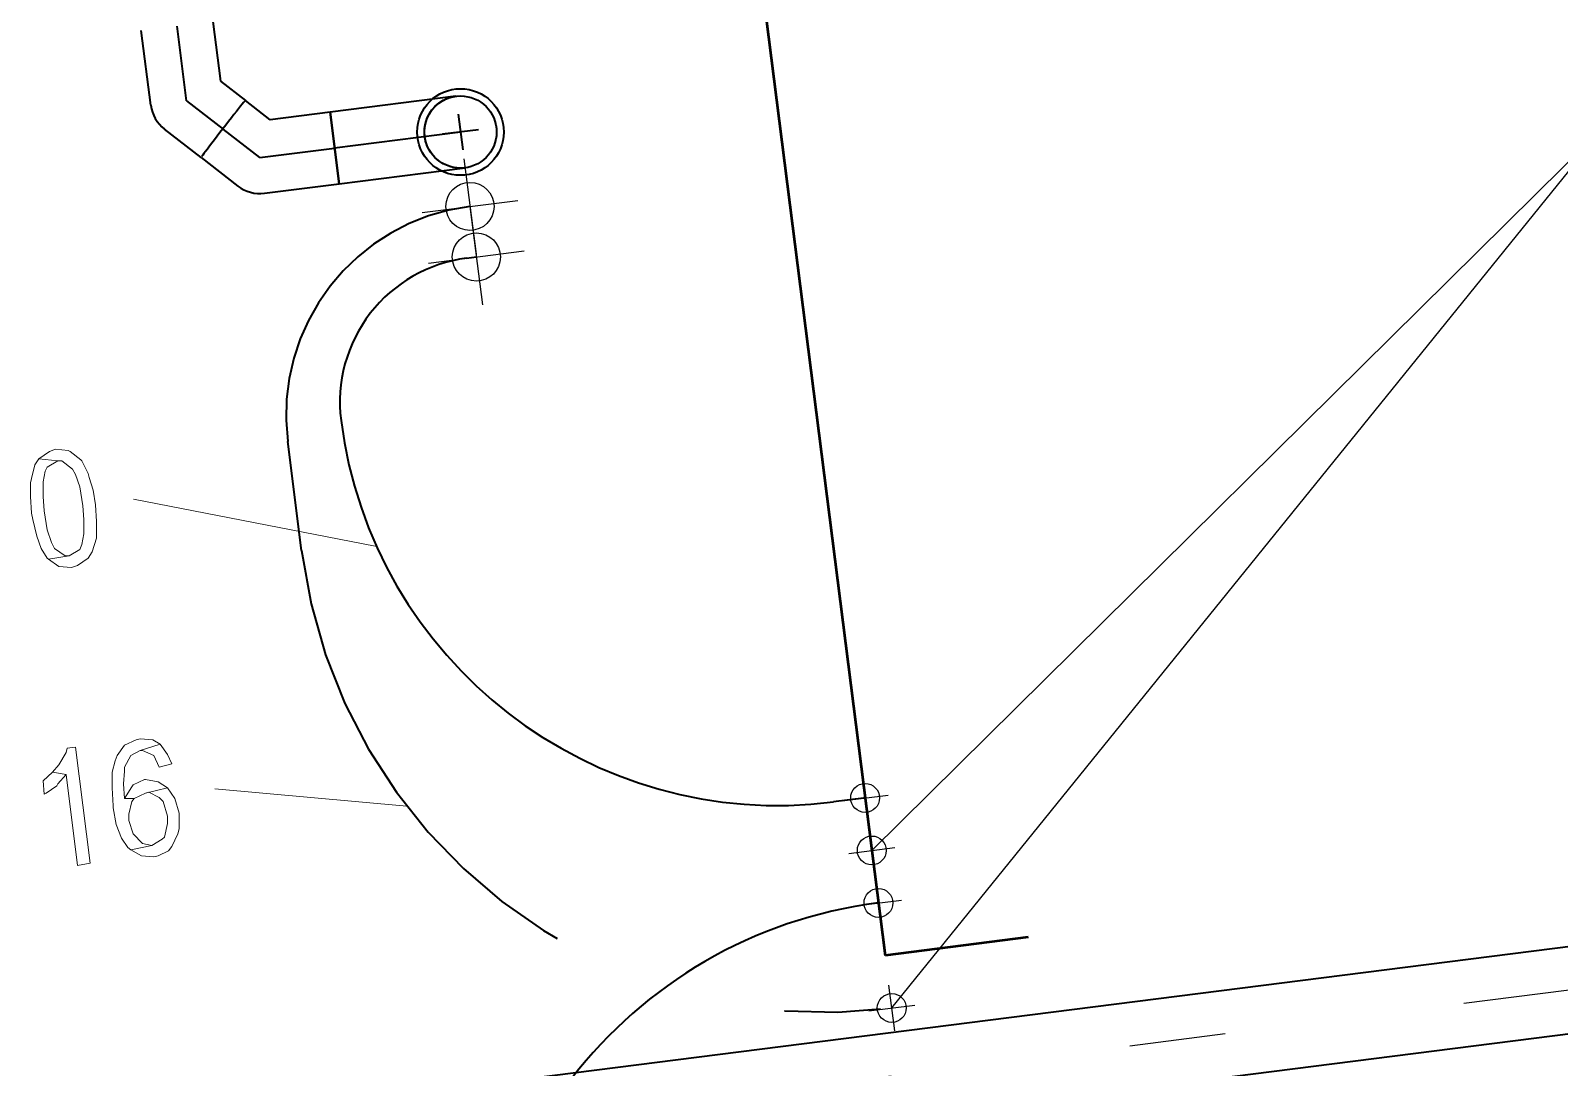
# Model space of a CAD drawing. Header units: metres. Extents: x 2713732.4 to 2713757.2, y 1226081.6 to 1226111.3.
# Drawn here: x 2713743.214 to 2713744.802, y 1226106.684 to 1226107.761 of the extents above; entities that cross this region are included whole.
import ezdxf

# ---------------------------------------------------------------- set-up
doc = ezdxf.new("R2010")
doc.units = ezdxf.units.M
doc.linetypes.add('DASHDOT', pattern=[1, 0.5, -0.25, 0, -0.25])
doc.linetypes.add('HIDDENX2', pattern=[0.75, 0.5, -0.25])
doc.layers.add('einlagen_boden_erstes_og', color=7, linetype='Continuous', true_color=0x000000)

msp = doc.modelspace()

# ---------------------------------------------------------------- linework, layer by layer
at = {"layer": 'einlagen_boden_erstes_og', "color": 36, "linetype": 'Continuous', "lineweight": 50, "true_color": 0x6a4015, "extrusion": (0.0004772017942535161, 0.001815252776628356, 0.999998238566351)}
for p in [(2713743.934801615, 1226108.114440002, -0.1910355223308481), (2713744.250425176, 1226106.818857808, -0.1888343254073206)]:
    msp.add_line(p, (2713744.101617397, 1226106.79997316, -0.1887290334739664), dxfattribs=at)
at = {"layer": 'einlagen_boden_erstes_og', "color": 36, "linetype": 'Continuous', "lineweight": 35, "true_color": 0x6a4015, "extrusion": (0.0004772017942535161, 0.001815252776628356, 0.999998238566351)}
for p, q in [((2713743.338529717, 1226107.68350008, -0.1899687135405657), (2713743.328686149, 1226107.761062881, -0.190104812501886)), ((2713743.403090007, 1226107.770505452, -0.1901574589023767), (2713743.410977662, 1226107.708354351, -0.1900484027551101)), ((2713743.410977662, 1226107.708354351, -0.1900484027551101), (2713743.43679778, 1226107.688354007, -0.1900244184394069)), ((2713743.65565546, 1226107.692846913, -0.1901370136761216), (2713743.524793839, 1226107.676240232, -0.1900444207890359)), ((2713743.64618775, 1226107.690357397, -0.1901279765515937), (2713743.650840019, 1226107.691912428, -0.1901330194054935)), ((2713743.650840019, 1226107.691912428, -0.1901330194054935), (2713743.65565546, 1226107.692846913, -0.1901370136761216)), ((2713743.427480705, 1226107.677012774, -0.1899993850665851), (2713743.424952613, 1226107.673811981, -0.1899923683949964)), ((2713743.429775289, 1226107.67990036, -0.1900057217553694), (2713743.427480705, 1226107.677012774, -0.1899993850656756)), ((2713743.431797105, 1226107.682425332, -0.1900112700409409), (2713743.429775289, 1226107.67990036, -0.1900057217558242)), ((2713743.433511558, 1226107.684544485, -0.1900159349884234), (2713743.431797105, 1226107.682425332, -0.1900112700404861)), ((2713743.434889314, 1226107.686221562, -0.1900196367814715), (2713743.433511558, 1226107.684544485, -0.1900159349884234)), ((2713743.435906799, 1226107.687427867, -0.1900223120796909), (2713743.434889314, 1226107.686221562, -0.190019636782381)), ((2713743.462620864, 1226107.668351362, -0.1900004313633872), (2713743.43679778, 1226107.688354007, -0.1900244184398616)), ((2713743.524792429, 1226107.676241083, -0.1900444216603319), (2713743.462621371, 1226107.668350972, -0.1900004308977259)), ((2713743.534235079, 1226107.60183733, -0.189913865861854), (2713743.524792429, 1226107.676241083, -0.1900444216603319)), ((2713743.534235079, 1226107.60183733, -0.1899138658620409), (2713743.524792429, 1226107.676241083, -0.1900444216599713)), ((2713743.524793839, 1226107.676240232, -0.1900444207890359), (2713743.53423597, 1226107.601836414, -0.1899138646226675)), ((2713743.524793839, 1226107.676240232, -0.1900444207890079), (2713743.53423597, 1226107.601836414, -0.1899138646237479)), ((2713743.627988222, 1226107.67454665, -0.1900905911347763), (2713743.630732468, 1226107.678612457, -0.1900992811765718)), ((2713743.630732468, 1226107.678612457, -0.1900992811765718), (2713743.633983933, 1226107.682285284, -0.1901074999063894)), ((2713743.633983933, 1226107.682285284, -0.1901074999063894), (2713743.637686982, 1226107.685502289, -0.1901151066986131)), ((2713743.637686982, 1226107.685502289, -0.1901151066986131), (2713743.641778255, 1226107.688208428, -0.1901219714000035)), ((2713743.641778255, 1226107.688208428, -0.1901219714000035), (2713743.64618775, 1226107.690357397, -0.1901279765515937)), ((2713743.416415335, 1226107.662899118, -0.1899684847448952), (2713743.413414307, 1226107.659032258, -0.1899600333053968)), ((2713743.419372187, 1226107.66669426, -0.1899767849145064), (2713743.416415335, 1226107.662899118, -0.1899684847439858)), ((2713743.422234269, 1226107.670352746, -0.1899847917970874), (2713743.419372187, 1226107.66669426, -0.1899767849145064)), ((2713743.424952613, 1226107.673811981, -0.1899923683945417), (2713743.422234269, 1226107.670352746, -0.1899847917975421)), ((2713743.622876609, 1226107.655820191, -0.1900541585428073), (2713743.623220288, 1226107.660713405, -0.1900632049846536)), ((2713743.623220288, 1226107.660713405, -0.1900632049846536), (2713743.624199721, 1226107.665519899, -0.1900723973890308)), ((2713743.624199721, 1226107.665519899, -0.1900723973890308), (2713743.625798149, 1226107.67015743, -0.1900815784692895)), ((2713743.625798149, 1226107.67015743, -0.1900815784692895), (2713743.627988222, 1226107.67454665, -0.1900905911347763)), ((2713743.390869197, 1226107.629061111, -0.1898948694142746), (2713743.352767355, 1226107.658574917, -0.1899302622286996)), ((2713743.401988321, 1226107.644165532, -0.1899275938817482), (2713743.399521155, 1226107.640917546, -0.1899205206168517)), ((2713743.404658162, 1226107.647662337, -0.189935215531932), (2713743.401988321, 1226107.644165532, -0.1899275938812934)), ((2713743.407484995, 1226107.651348129, -0.1899432551599602), (2713743.404658162, 1226107.647662337, -0.1899352155328415)), ((2713743.410420451, 1226107.655159842, -0.1899515752029401), (2713743.407484995, 1226107.651348129, -0.1899432551599602)), ((2713743.413414307, 1226107.659032258, -0.1899600333053968), (2713743.410420451, 1226107.655159842, -0.1899515752029401)), ((2713743.623174564, 1226107.650923978, -0.1900454128485762), (2713743.622876609, 1226107.655820191, -0.1900541585428073)), ((2713743.624109054, 1226107.646108544, -0.1900371175433975), (2713743.623174564, 1226107.650923978, -0.1900454128485762)), ((2713743.625664091, 1226107.641456281, -0.1900294145630141), (2713743.624109054, 1226107.646108544, -0.1900371175433975)), ((2713743.390869197, 1226107.629061111, -0.1898948694147293), (2713743.42897104, 1226107.599547304, -0.1898594766012138)), ((2713743.392456837, 1226107.63144207, -0.1898999490895221), (2713743.391543194, 1226107.630155327, -0.1898971773316589)), ((2713743.393736238, 1226107.633195331, -0.1899037422426773), (2713743.392456837, 1226107.63144207, -0.1898999490904316)), ((2713743.39535951, 1226107.635385115, -0.1899084918895824), (2713743.393736238, 1226107.633195331, -0.1899037422417678)), ((2713743.397298877, 1226107.637973951, -0.1899141167627931), (2713743.39535951, 1226107.635385115, -0.1899084918904919)), ((2713743.399521155, 1226107.640917546, -0.1899205206168517), (2713743.397298877, 1226107.637973951, -0.1899141167623384)), ((2713743.627813068, 1226107.63704679, -0.1900224357073057), (2713743.625664091, 1226107.641456281, -0.1900294145630141)), ((2713743.630519214, 1226107.632955521, -0.1900163003861053), (2713743.627813068, 1226107.63704679, -0.1900224357073057)), ((2713743.633736227, 1226107.629252475, -0.1900111135764746), (2713743.630519214, 1226107.632955521, -0.1900163003861053)), ((2713743.637409063, 1226107.626001013, -0.1900069640273614), (2713743.633736227, 1226107.629252475, -0.1900111135764746)), ((2713743.53423597, 1226107.601836414, -0.1899138646226675), (2713743.665097591, 1226107.618443095, -0.1900064575115721)), ((2713743.641474879, 1226107.623256766, -0.1900039227361958), (2713743.637409063, 1226107.626001013, -0.1900069640273614)), ((2713743.645864107, 1226107.621066693, -0.1900020417429005), (2713743.641474879, 1226107.623256766, -0.1900039227361958)), ((2713743.650501647, 1226107.619468263, -0.1900013532299454), (2713743.645864107, 1226107.621066693, -0.1900020417429005)), ((2713743.655308148, 1226107.618488828, -0.1900018689793797), (2713743.650501647, 1226107.619468263, -0.1900013532299454)), ((2713743.660201371, 1226107.618145145, -0.1900035801659214), (2713743.655308148, 1226107.618488828, -0.1900018689793797)), ((2713743.665097591, 1226107.618443095, -0.1900064575115721), (2713743.660201371, 1226107.618145145, -0.1900035801659214)), ((2713743.456656657, 1226107.591991876, -0.1898589732149958), (2713743.534235079, 1226107.60183733, -0.189913865861854))]:
    msp.add_line(p, q, dxfattribs=at)
at = {"layer": 'einlagen_boden_erstes_og', "color": 36, "linetype": 'DASHDOT', "lineweight": 35, "true_color": 0x6a4015, "extrusion": (0.0004772017942535161, 0.001815252776628356, 0.999998238566351)}
for p, q in [((2713743.375731647, 1226107.688221365, -0.189995036741145), (2713743.365888079, 1226107.765784166, -0.1901311357027086)), ((2713743.375731647, 1226107.688221365, -0.189995036741145), (2713743.413833489, 1226107.658707559, -0.1899596439275772)), ((2713743.658015925, 1226107.67424595, -0.1901043745867694), (2713743.662737126, 1226107.637044058, -0.1900390966003321)), ((2713743.451935331, 1226107.629193753, -0.1899242511140094), (2713743.413833489, 1226107.658707559, -0.1899596439275772)), ((2713743.660376526, 1226107.655645004, -0.1900717355935508), (2713743.529514905, 1226107.639038323, -0.1899791427063779)), ((2713743.678977498, 1226107.658005585, -0.190084897085234), (2713743.641775554, 1226107.653284423, -0.1900585741018675)), ((2713743.451935331, 1226107.629193753, -0.1899242511140094), (2713743.529513754, 1226107.639039207, -0.1899791437610061))]:
    msp.add_line(p, q, dxfattribs=at)
at = {"layer": 'einlagen_boden_erstes_og', "color": 7, "linetype": 'Continuous', "lineweight": 25, "extrusion": (0.0004772017942535161, 0.001815252776628356, 0.999998238566351)}
for p, q in [((2713744.087768575, 1226106.909098714, -0.1889205155925585), (2713744.853196349, 1226107.665789541, -0.190659367287326)), ((2713744.108537246, 1226106.745409805, -0.1886332891863429), (2713744.85319635, 1226107.665789541, -0.1906593672875163))]:
    msp.add_line(p, q, dxfattribs=at)
at = {"layer": 'einlagen_boden_erstes_og', "color": 7, "linetype": 'DASHDOT', "lineweight": 25, "extrusion": (0.0004772017942535161, 0.001815252776628356, 0.999998238566351)}
for p, q in [((2713743.66389028, 1226107.627959184, -0.1900231555151502), (2713743.676480053, 1226107.528754127, -0.189849080815833)), ((2713743.620582567, 1226107.572061821, -0.1899010209396664), (2713743.719787765, 1226107.584651489, -0.1899712153913169)), ((2713743.670562859, 1226107.575380503, -0.1899308959245121), (2713743.683152632, 1226107.476175447, -0.189756821225195)), ((2713743.627255147, 1226107.519483141, -0.1898087613490283), (2713743.726460345, 1226107.532072809, -0.1898789558006788)), ((2713744.077822603, 1226106.987470703, -0.1890580345687751), (2713744.083865725, 1226106.939852279, -0.1889744787351245)), ((2713744.057034919, 1226106.960639955, -0.1889994099562481), (2713744.10465341, 1226106.966683027, -0.1890331033476516)), ((2713744.084747014, 1226106.932907926, -0.1889622935093838), (2713744.090790136, 1226106.885289502, -0.1888787376757333)), ((2713744.063959329, 1226106.906077178, -0.1889036688968568), (2713744.11157782, 1226106.91212025, -0.1889373622882603)), ((2713744.091671424, 1226106.878345149, -0.1888665524499925), (2713744.097714547, 1226106.830726726, -0.188782996616342)), ((2713744.07088374, 1226106.851514401, -0.1888079278374655), (2713744.118502231, 1226106.857557473, -0.188841621228869)), ((2713745.199137636, 1226106.812862862, -0.1892761711319508), (2713743.311908945, 1226106.57336036, -0.1879408222807797)), ((2713744.111563368, 1226106.721601172, -0.1885915144975594), (2713744.105520246, 1226106.769219595, -0.1886750703312099)), ((2713744.084732562, 1226106.742388848, -0.1886164457186829), (2713744.132351053, 1226106.74843192, -0.1886501391100864))]:
    msp.add_line(p, q, dxfattribs=at)
at = {"layer": 'einlagen_boden_erstes_og', "color": 96, "linetype": 'Continuous', "lineweight": 35, "true_color": 0x008000, "extrusion": (0.0004772017942535161, 0.001815252776628356, 0.999998238566351)}
for p, q in [((2713743.666744505, 1226107.524494547, -0.189836702759294), (2713743.676857745, 1226107.525777975, -0.1898438585740223)), ((2713744.082042203, 1226106.963813528, -0.1890171043455666), (2713744.048018222, 1226106.959495693, -0.1889930300358174))]:
    msp.add_line(p, q, dxfattribs=at)
at = {"layer": 'einlagen_boden_erstes_og', "color": 1, "linetype": 'DASHDOT', "lineweight": 35, "true_color": 0xff0000, "extrusion": (0.0004772017942535161, 0.001815252776628356, 0.999998238566351)}
msp.add_line((2713743.495144777, 1226107.220647241, -0.1892032542796187), (2713743.480773238, 1226107.333891685, -0.1894019637966267), dxfattribs=at)
at = {"layer": 'einlagen_boden_erstes_og', "color": 7, "linetype": 'Continuous', "lineweight": 18, "extrusion": (0.0004772017942535161, 0.001815252776628356, 0.999998238566351)}
for p, q in [((2713743.571761454, 1226107.225219601, -0.1892481159631817), (2713743.320391159, 1226107.274220364, -0.1892171103246306)), ((2713743.604711916, 1226106.954994009, -0.1887733113896926), (2713743.405048169, 1226106.973088351, -0.1887108771876387))]:
    msp.add_line(p, q, dxfattribs=at)
at = {"layer": 'einlagen_boden_erstes_og', "color": 150, "linetype": 'Continuous', "lineweight": 35, "true_color": 0x0080ff, "extrusion": (0.0004772017942535161, 0.001815252776628356, 0.999998238566351)}
for p, q in [((2713745.193472166, 1226106.857505128, -0.1893545046955296), (2713743.306243474, 1226106.618002627, -0.1880191558439037)), ((2713745.204803108, 1226106.768220596, -0.1891978375697363), (2713743.317574416, 1226106.528718094, -0.1878624887181104))]:
    msp.add_line(p, q, dxfattribs=at)
at = {"layer": 'einlagen_boden_erstes_og', "color": 7, "lineweight": 0}
for points in [[(2713743.2222841, 1226107.316158873), (2713743.217939162, 1226107.309641466), (2713743.214680459, 1226107.295520418), (2713743.213594224, 1226107.29117548), (2713743.213594224, 1226107.277054431), (2713743.214680459, 1226107.259674679), (2713743.215766693, 1226107.253157272), (2713743.220111631, 1226107.235777519), (2713743.224456569, 1226107.222742705), (2713743.230973976, 1226107.212966595), (2713743.232060211, 1226107.21188036), (2713743.253784901, 1226107.215139064), (2713743.249439963, 1226107.215139064), (2713743.238577618, 1226107.222742705), (2713743.235318915, 1226107.229260112), (2713743.230973976, 1226107.242294926), (2713743.227715273, 1226107.261847148), (2713743.226629038, 1226107.277054431), (2713743.226629038, 1226107.292261714), (2713743.228801508, 1226107.303124059), (2713743.230973976, 1226107.307468997), (2713743.241836322, 1226107.313986404)], [(2713743.239663852, 1226107.325934984), (2713743.233146445, 1226107.323762515), (2713743.2222841, 1226107.316158873), (2713743.241836322, 1226107.313986404), (2713743.246181259, 1226107.313986404), (2713743.257043605, 1226107.305296528), (2713743.260302308, 1226107.299865356), (2713743.264647246, 1226107.286830542), (2713743.26790595, 1226107.26727832), (2713743.268992184, 1226107.253157272), (2713743.268992184, 1226107.237949988), (2713743.266819715, 1226107.227087643), (2713743.264647246, 1226107.221656471), (2713743.253784901, 1226107.215139064), (2713743.232060211, 1226107.21188036), (2713743.242922556, 1226107.204276718), (2713743.25595737, 1226107.203190484), (2713743.262474777, 1226107.205362953), (2713743.273337123, 1226107.212966595), (2713743.27768206, 1226107.219484002), (2713743.282026999, 1226107.23360505), (2713743.282026999, 1226107.236863754), (2713743.282026999, 1226107.250984803), (2713743.280940764, 1226107.268364555), (2713743.278768295, 1226107.283571838), (2713743.274423357, 1226107.296606652), (2713743.273337123, 1226107.30095159), (2713743.266819715, 1226107.313986404), (2713743.265733481, 1226107.315072639), (2713743.254871136, 1226107.323762515), (2713743.252698667, 1226107.32484875)], [(2713743.327648848, 1226107.025048024), (2713743.32330391, 1226107.023961789), (2713743.311355331, 1226107.018530617), (2713743.303751689, 1226107.007668271), (2713743.30157922, 1226107.002237099), (2713743.298320516, 1226106.990288519), (2713743.298320516, 1226106.973995002), (2713743.299406751, 1226106.955529015), (2713743.299406751, 1226106.953356546), (2713743.302665454, 1226106.935976794), (2713743.308096627, 1226106.921855745), (2713743.314614034, 1226106.912079634), (2713743.317872738, 1226106.909907165), (2713743.339597428, 1226106.914252103), (2713743.329821317, 1226106.916424572), (2713743.320045207, 1226106.926200683), (2713743.315700268, 1226106.940321731), (2713743.315700268, 1226106.946839139), (2713743.318958972, 1226106.959873953), (2713743.321131441, 1226106.963132656), (2713743.311355331, 1226106.963132656), (2713743.310269096, 1226106.978339939), (2713743.311355331, 1226106.991374754), (2713743.311355331, 1226106.995719692), (2713743.317872738, 1226107.007668271), (2713743.327648848, 1226107.013099444), (2713743.348287304, 1226107.019616851), (2713743.340683662, 1226107.023961789)], [(2713743.260302308, 1226107.016358147), (2713743.251612432, 1226107.015271913), (2713743.250526198, 1226107.010926975), (2713743.242922556, 1226106.997892161), (2713743.236405149, 1226106.990288519), (2713743.250526198, 1226106.98811605), (2713743.262474777, 1226106.893613647), (2713743.275509592, 1226106.895786116)], [(2713743.348287304, 1226107.019616851), (2713743.327648848, 1226107.013099444), (2713743.329821317, 1226107.013099444), (2713743.341769897, 1226107.007668271), (2713743.347201069, 1226106.995719692), (2713743.360235884, 1226106.998978395), (2713743.355890946, 1226107.008754506)], [(2713743.236405149, 1226106.990288519), (2713743.226629038, 1226106.981598643), (2713743.227715273, 1226106.967477594), (2713743.229887742, 1226106.968563829), (2713743.240750087, 1226106.97616747), (2713743.241836322, 1226106.978339939), (2713743.250526198, 1226106.98811605)], [(2713743.333080021, 1226106.982684877), (2713743.331993786, 1226106.982684877), (2713743.320045207, 1226106.977253705), (2713743.318958972, 1226106.975081236), (2713743.311355331, 1226106.963132656), (2713743.321131441, 1226106.963132656), (2713743.333080021, 1226106.968563829), (2713743.355890946, 1226106.973995002), (2713743.346114835, 1226106.980512409)], [(2713743.355890946, 1226106.973995002), (2713743.333080021, 1226106.968563829), (2713743.336338724, 1226106.969650063), (2713743.347201069, 1226106.964218891), (2713743.351546008, 1226106.959873953), (2713743.355890946, 1226106.944666669), (2713743.355890946, 1226106.937063028), (2713743.352632242, 1226106.922941979), (2713743.350459773, 1226106.92076951), (2713743.339597428, 1226106.914252103), (2713743.317872738, 1226106.909907165), (2713743.328735083, 1226106.903389758), (2713743.341769897, 1226106.902303523), (2713743.346114835, 1226106.903389758), (2713743.35697718, 1226106.908820931), (2713743.360235884, 1226106.913165869), (2713743.366753291, 1226106.926200683), (2713743.367839525, 1226106.931631855), (2713743.367839525, 1226106.946839139), (2713743.367839525, 1226106.947925373), (2713743.363494587, 1226106.963132656)]]:
    msp.add_lwpolyline(points, close=True, dxfattribs=at)
at = {"layer": 'einlagen_boden_erstes_og', "color": 36, "linetype": 'Continuous', "lineweight": 35, "true_color": 0x6a4015, "extrusion": (0.0004772017942535161, 0.001815252776628356, 0.999998238566351)}
for radius in [0.04500039600196548, 0.0375003300016379]:
    msp.add_circle((2713743.351477233, 1226103.285126268, 3520.508598829866), radius, dxfattribs=at)
at = {"layer": 'einlagen_boden_erstes_og', "color": 36, "linetype": 'HIDDENX2', "lineweight": 35, "true_color": 0x6a4015, "extrusion": (0.0004772017942535161, 0.001815252776628356, 0.999998238566351)}
msp.add_circle((2713743.351477233, 1226103.285126268, 3520.508598829866), 0.0375003300016379, dxfattribs=at)
at = {"layer": 'einlagen_boden_erstes_og', "color": 1, "linetype": 'Continuous', "lineweight": 25, "true_color": 0xff0000, "extrusion": (0.0004772017942535161, 0.001815252776628356, 0.999998238566351)}
for centre, radius in [((2713743.361285807, 1226103.207837793, 3520.508598829865), 0.02500022000109193), ((2713743.799641777, 1226102.374890148, 3520.508598829866), 0.01500013200065516)]:
    msp.add_circle(centre, radius, dxfattribs=at)
at = {"layer": 'einlagen_boden_erstes_og', "color": 96, "linetype": 'Continuous', "lineweight": 25, "true_color": 0x008000, "extrusion": (0.0004772017942535161, 0.001815252776628356, 0.999998238566351)}
for centre, radius in [((2713743.367958341, 1226103.155259025, 3520.508598829867), 0.02500022000109193), ((2713743.771944318, 1226102.593141615, 3520.508598829867), 0.01500013200065516), ((2713743.778868683, 1226102.538578748, 3520.508598829866), 0.01500013200065516), ((2713743.785793048, 1226102.484015882, 3520.508598829865), 0.01500013200065516)]:
    msp.add_circle(centre, radius, dxfattribs=at)
at = {"layer": 'einlagen_boden_erstes_og', "color": 36, "linetype": 'Continuous', "lineweight": 35, "true_color": 0x6a4015, "extrusion": (0.0004772017942535161, 0.001815252776628356, 0.999998238566351)}
for centre, radius, start, end in [((2713743.066832349, 1226103.317702684, 3520.508598829867), 0.03750033025908448, 187.2327351103161, 232.2384631767692), ((2713743.143035991, 1226103.258674973, 3520.508598829865), 0.03750033034206058, 232.2384641642408, 277.2327358066811)]:
    msp.add_arc(centre, radius, start, end, dxfattribs=at)
at = {"layer": 'einlagen_boden_erstes_og', "color": 1, "linetype": 'DASHDOT', "lineweight": 35, "true_color": 0xff0000, "extrusion": (0.0004772017942535161, 0.001815252776628356, 0.999998238566351)}
for centre, radius, start, end in [((2713743.388807687, 1226102.990902686, 3520.508598829866), 0.218673943644174, 97.23258234753777, 187.232526087665), ((2713743.730560259, 1226102.919204743, 3520.508598829867), 0.5486808112408281, 187.2325261935377, 277.2325074992877)]:
    msp.add_arc(centre, radius, start, end, dxfattribs=at)
at = {"layer": 'einlagen_boden_erstes_og', "color": 96, "linetype": 'Continuous', "lineweight": 35, "true_color": 0x008000, "extrusion": (0.0004772017942535161, 0.001815252776628356, 0.999998238566351)}
for centre, radius, start, end in [((2713743.3768166, 1226103.004482863, 3520.508598829867), 0.1506917213055216, 97.23250733879932, 187.2325262630671), ((2713743.681483121, 1226103.043133389, 3520.508598829867), 0.4578000953216342, 187.2325261538354, 277.2325074992877), ((2713743.845768897, 1226102.009207808, 3520.508598829867), 0.4785809545388379, 97.23258240047407, 187.2325261670695)]:
    msp.add_arc(centre, radius, start, end, dxfattribs=at)

doc.saveas('drawing.dxf')
